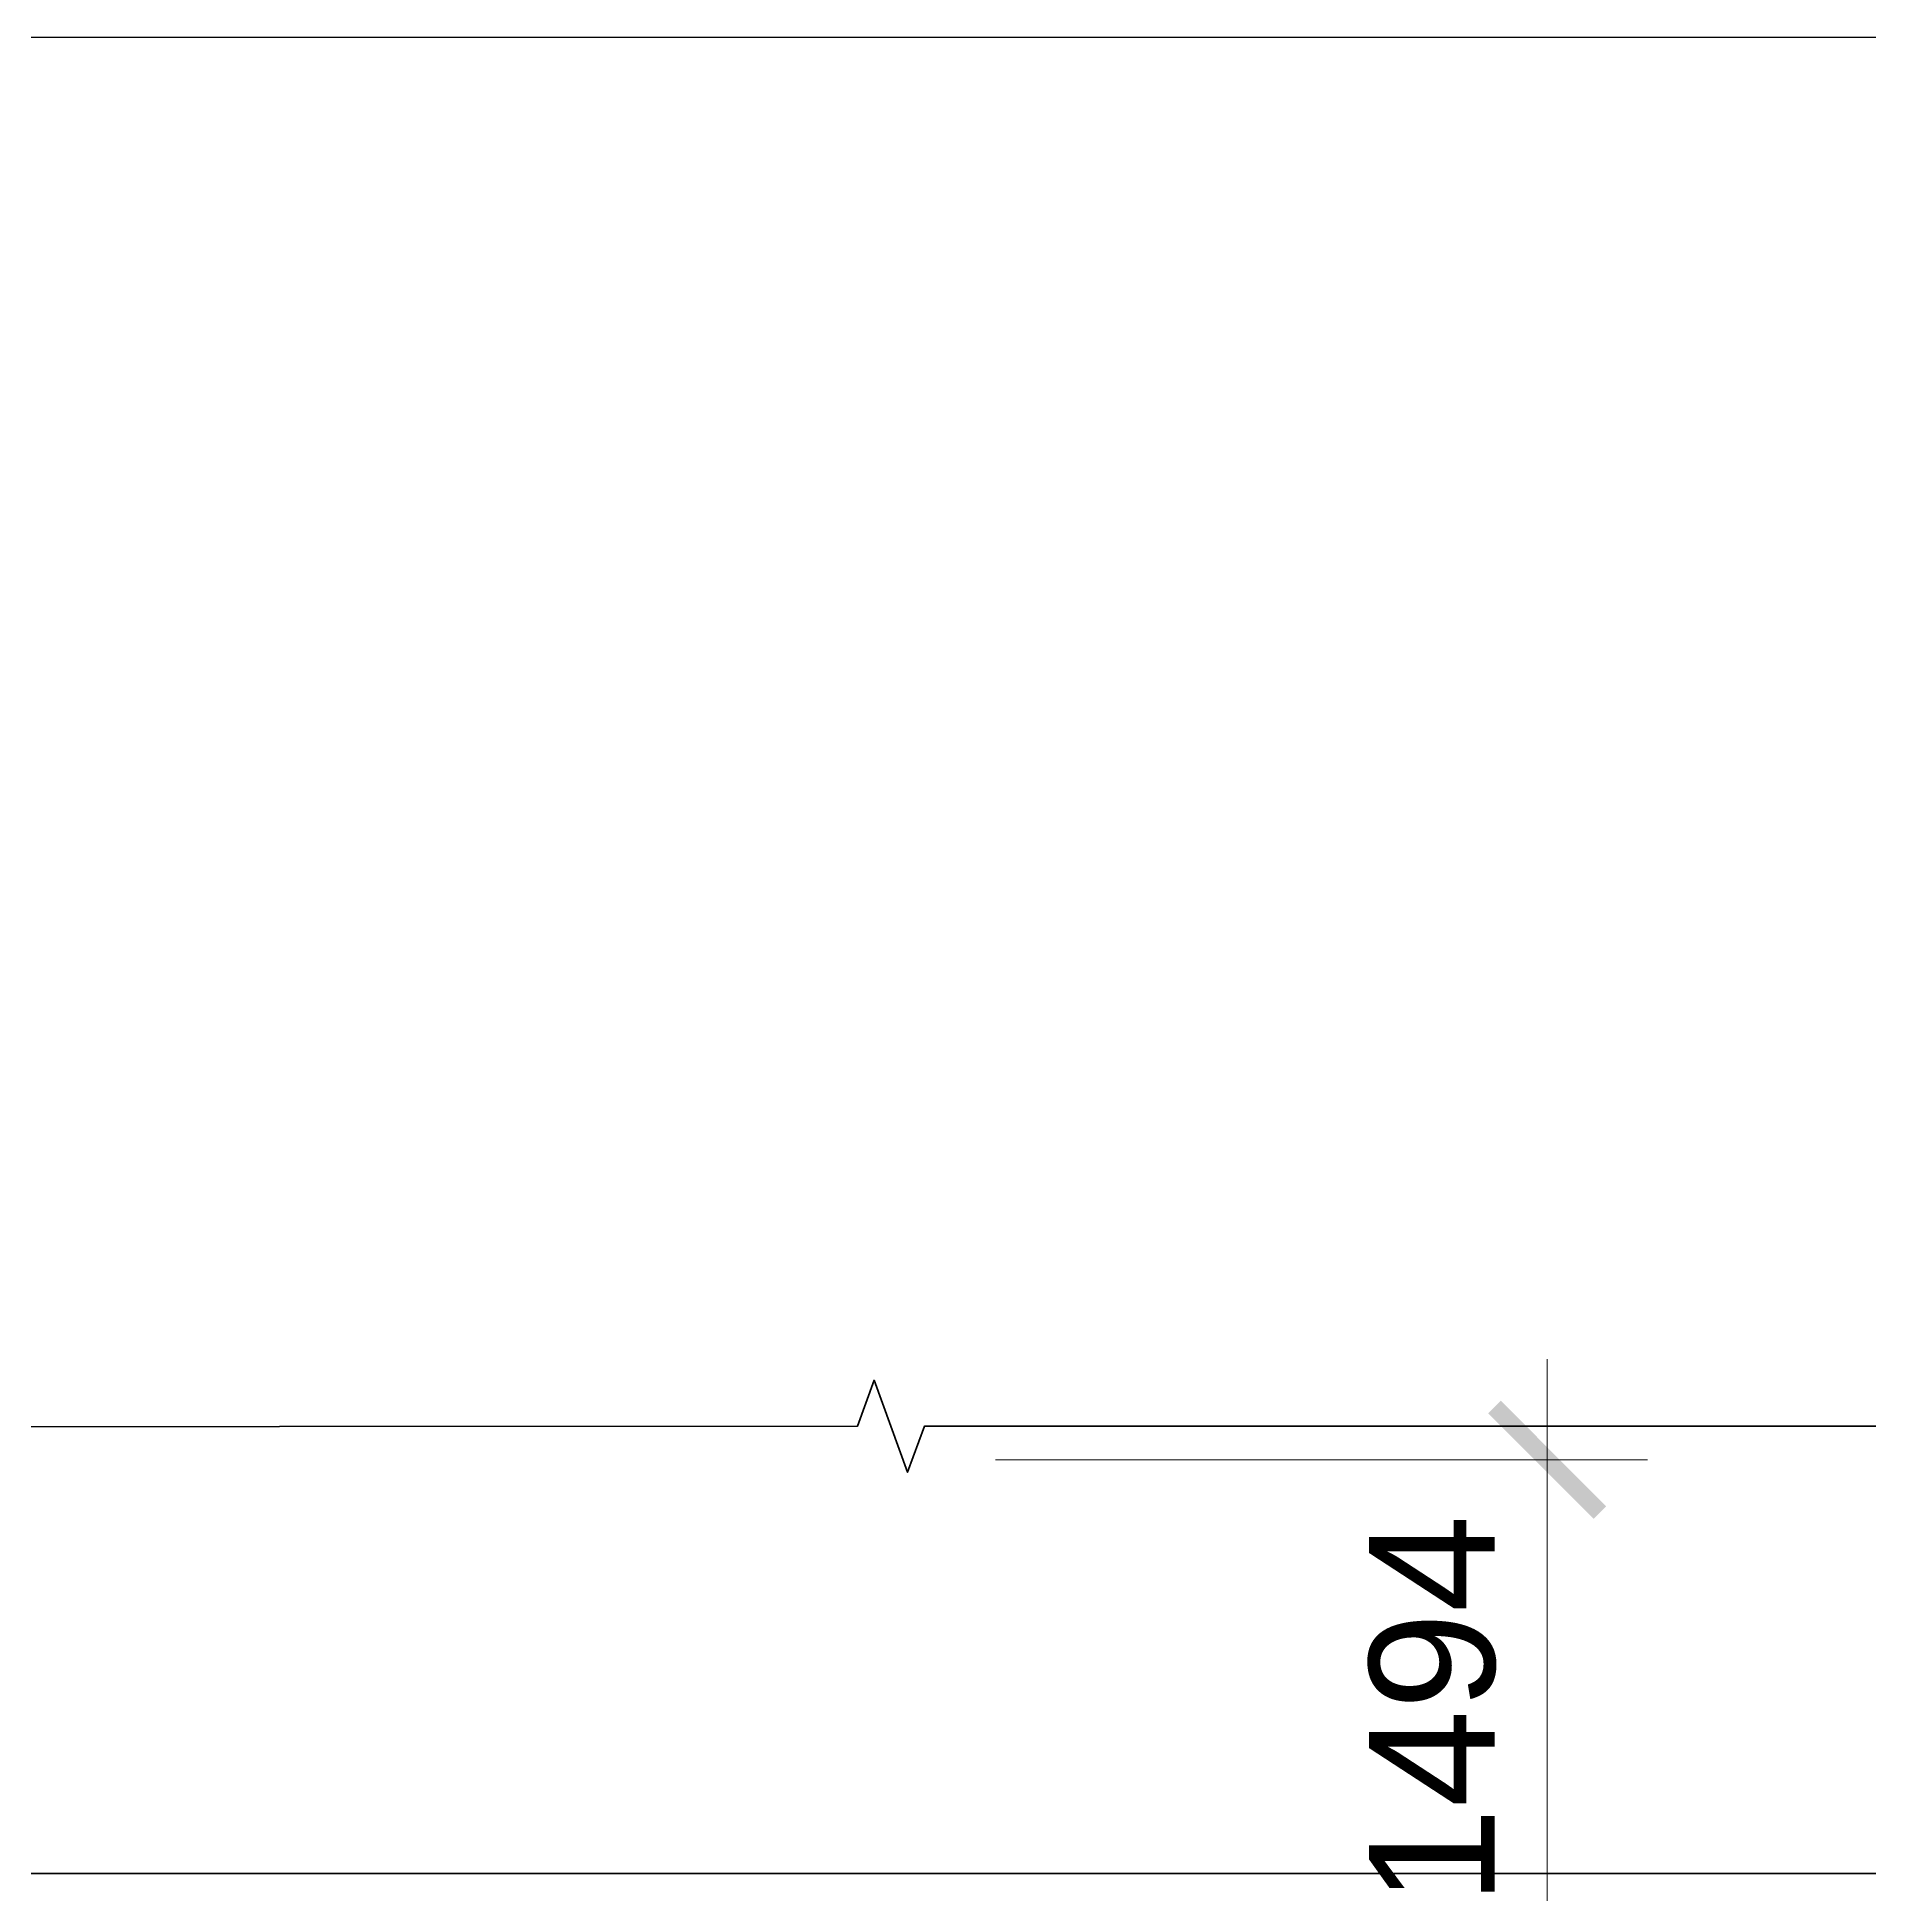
# Model space of a CAD drawing. Header units: millimetres. Extents: x 1117013 to 3394463, y -717780 to -102922.
# Drawn here: x 1581933 to 1587407, y -366672 to -361124 of the extents above; entities that cross this region are included whole.
import ezdxf

# ---------------------------------------------------------------- set-up
doc = ezdxf.new("R2010")
doc.units = ezdxf.units.MM
doc.layers.add('0001-Основная толстая', color=7, linetype='Continuous', lineweight=50)
doc.layers.add('0002-Основная тонкая 0.35', color=8, linetype='Continuous', lineweight=35)
doc.layers.add('0012-Видовой экран', color=251, linetype='Continuous', lineweight=25, plot=False)
doc.styles.add('РНХП-Стандарт', font='arial.ttf')
doc.dimstyles.new('СПДС_ММ', dxfattribs={"dimscale": 0, "dimtxt": 2.5, "dimasz": 2.1, "dimexe": 2, "dimexo": 1, "dimgap": 1, "dimtad": 1, "dimdec": 0, "dimrnd": 0.1, "dimtxsty": 'РНХП-Стандарт', "dimblk": 'ARCHTICK', "dimcen": 3, "dimdle": 2, "dimaunit": 1, "dimadec": 0, "dimazin": 2, "dimtfac": 1, "dimtdec": 0, "dimtmove": 1, "dimatfit": 1, "dimldrblk": 'NONE', "dimfxl": 14, "dimtfillclr": 256, "dimtolj": 1, "dimlwd": 18, "dimlwe": 18, "dimarcsym": 1})
picture_1 = doc.add_image_def('image1.jpg', size_in_pixel=(1280, 958))

# ---------------------------------------------------------------- blocks, each defined once
blk = doc.blocks.new('_ArchTick')
at = {"color": 0, "linetype": 'ByBlock', "lineweight": -2}
blk.add_solid([(-0.56, -0.44), (-0.44, -0.56), (0.44, 0.56), (0.56, 0.44)], dxfattribs=at)
blk = doc.blocks.new('*D590')
at = {"layer": '0012-Видовой экран', "color": 0, "lineweight": 18, "transparency": 16777216}
for p, q in [((1586442.9, -367166.6), (1586442.9, -365072.7)), ((1584795.4, -365372.7), (1586742.9, -365372.7)), ((1584795.4, -366866.6), (1586742.9, -366866.6))]:
    blk.add_line(p, q, dxfattribs=at)
at = {"layer": 'Defpoints', "color": 0, "transparency": 16777216}
for p in [(1584645.4, -365372.7), (1586442.9, -365372.7), (1584645.4, -366866.6)]:
    blk.add_point(p, dxfattribs=at)
at = {"layer": '0012-Видовой экран', "color": 0, "lineweight": 18, "transparency": 16777216, "xscale": 315, "yscale": 315, "zscale": 315}
for p, rotation in [((1586442.9, -365372.7), 90), ((1586442.9, -366866.6), 270)]:
    blk.add_blockref('_ArchTick', p, dxfattribs=dict(at, rotation=rotation))
at = {"layer": '0012-Видовой экран', "color": 0, "transparency": 16777216, "insert": (1586101.5, -366119.6), "char_height": 375, "attachment_point": 5, "rotation": 90, "style": 'РНХП-Стандарт'}
blk.add_mtext('\\A1;1494', dxfattribs=at)
blk = doc.blocks.new('_None')

msp = doc.modelspace()

# ---------------------------------------------------------------- linework, layer by layer
at = {"layer": '0001-Основная толстая'}
msp.add_lwpolyline([(1593425.1656, -366608.3083), (1576639.5503, -366608.3083)], dxfattribs=at)
at = {"layer": '0002-Основная тонкая 0.35', "linetype": 'Continuous'}
msp.add_lwpolyline([(1575752.3709, -365276.8132), (1584382.7667, -365272.7073), (1584432.7667, -365135.3334), (1584532.7667, -365410.0811), (1584582.7667, -365272.7073), (1594010.1656, -365272.7073)], dxfattribs=at)

# ---------------------------------------------------------------- dimensions: what is measured, and where the dimension line sits
at = {"layer": '0012-Видовой экран'}
dim = msp.add_aligned_dim(p1=(1584645.3518, -366866.5553), p2=(1584645.3518, -365372.7346), distance=-1797.5841, dimstyle='СПДС_ММ', override={"dimscale": 0, "dimtix": 0, "dimtofl": 1, "dimtmove": 1, "dimatfit": 1}, dxfattribs=at)
dim.commit()
dim.dimension.update_dxf_attribs({"geometry": '*D590', "text_midpoint": (1586101.471, -366119.6449)})

# ---------------------------------------------------------------- pictures from other files: only their frames are drawn
image = msp.add_image(picture_1, insert=(1574877.7621, -385039.5758), size_in_units=(31953.752, 23915.3863), dxfattribs=at)
image.dxf.flags = 7

doc.saveas('drawing.dxf')
